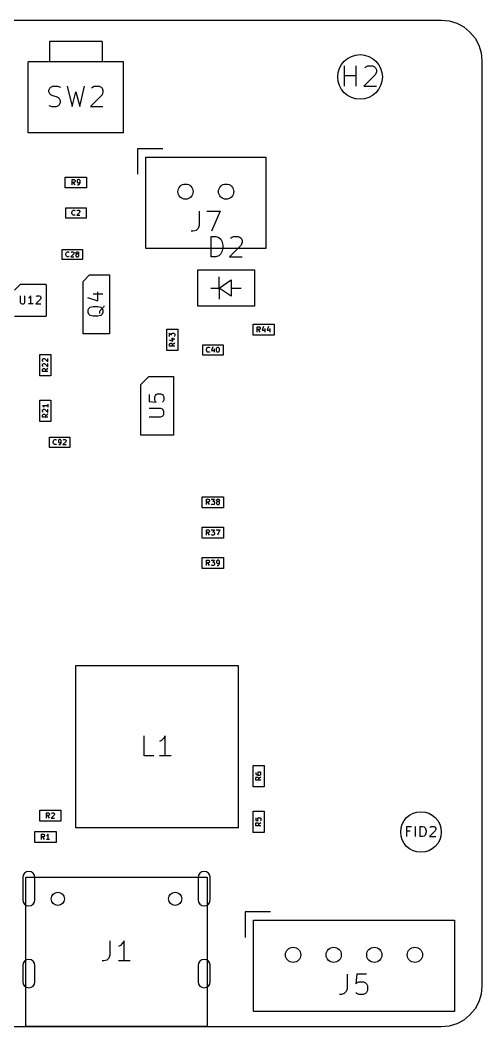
# Model space of a CAD drawing. Header units: millimetres. Extents: x 50 to 150, y -100 to -50.
# Drawn here: x 127.25 to 150, y -99.6 to -50 of the extents above; entities that cross this region are included whole.
import ezdxf

# ---------------------------------------------------------------- set-up
doc = ezdxf.new("R2010")
doc.units = ezdxf.units.MM
doc.layers.add('Edge.Cuts', color=254, linetype='CONTINUOUS', true_color=0xd0d2cd)
doc.layers.add('F.Fab', color=9, linetype='CONTINUOUS', true_color=0xafafaf)

msp = doc.modelspace()

# ---------------------------------------------------------------- linework, layer by layer
at = {"layer": 'Edge.Cuts', "linetype": 'CONTINUOUS'}
for p, q in [((52, -50), (148, -50)), ((148, -50), (148.39018, -50.03843)), ((148.39018, -50.03843), (148.76537, -50.15224)), ((148.76537, -50.15224), (149.11114, -50.33706)), ((149.11114, -50.33706), (149.41421, -50.58579)), ((149.41421, -50.58579), (149.66294, -50.88886)), ((149.66294, -50.88886), (149.84776, -51.23463)), ((149.84776, -51.23463), (149.96157, -51.60982)), ((149.96157, -51.60982), (150, -52)), ((150, -52), (150, -97.6)), ((127.38, -92.245), (127.38, -93.345)), ((127.98, -93.345), (127.98, -92.245)), ((136.02, -92.245), (136.02, -93.345)), ((136.62, -93.345), (136.62, -92.245)), ((127.38, -96.575), (127.38, -97.375)), ((127.98, -97.375), (127.98, -96.575)), ((136.02, -96.575), (136.02, -97.375)), ((136.62, -97.375), (136.62, -96.575)), ((150, -97.6), (149.96157, -97.99018)), ((149.96157, -97.99018), (149.84776, -98.36537)), ((149.84776, -98.36537), (149.66294, -98.71114)), ((149.41421, -99.01421), (149.11114, -99.26294)), ((149.66294, -98.71114), (149.41421, -99.01421)), ((148, -99.6), (52, -99.6)), ((148.39018, -99.56157), (148, -99.6)), ((148.76537, -99.44776), (148.39018, -99.56157)), ((149.11114, -99.26294), (148.76537, -99.44776))]:
    msp.add_line(p, q, dxfattribs=at)
at = {"layer": 'Edge.Cuts'}
for centre, radius in [((144, -52.8), 1.099999), ((135.4, -58.45), 0.375), ((137.4, -58.45), 0.375), ((129.11, -93.295), 0.324999), ((134.89, -93.295), 0.324999), ((140.7, -96.05), 0.375), ((142.7, -96.05), 0.375), ((144.7, -96.05), 0.375), ((146.7, -96.05), 0.375)]:
    msp.add_circle(centre, radius, dxfattribs=at)
for centre, start, end in [((127.68, -92.245), 0, 180), ((136.32, -92.245), 0, 180), ((127.68, -93.345), -180, 0), ((136.32, -93.345), -180, 0), ((127.68, -96.575), 0, 180), ((136.32, -96.575), 0, 180), ((127.68, -97.375), -180, 0), ((136.32, -97.375), -180, 0)]:
    msp.add_arc(centre, 0.3, start, end, dxfattribs=at)
at = {"layer": 'F.Fab', "linetype": 'CONTINUOUS'}
for p, q in [((128.7, -51.05), (128.7, -52.05)), ((131.3, -51.05), (128.7, -51.05)), ((131.3, -51.05), (131.3, -52.05)), ((127.65, -55.55), (127.65, -52.05)), ((132.35, -52.05), (127.65, -52.05)), ((132.35, -55.55), (132.35, -52.05)), ((143.238095, -53.254819), (143.238095, -52.254819)), ((143.809523, -53.254819), (143.809523, -52.254819)), ((144.238095, -52.350057), (144.285714, -52.302438)), ((144.285714, -52.302438), (144.380952, -52.254819)), ((144.380952, -52.254819), (144.619047, -52.254819)), ((144.619047, -52.254819), (144.714285, -52.302438)), ((144.714285, -52.302438), (144.761904, -52.350057)), ((144.761904, -52.350057), (144.809523, -52.445295)), ((144.809523, -52.540533), (144.761904, -52.68339)), ((144.809523, -52.445295), (144.809523, -52.540533)), ((143.238095, -52.731009), (143.809523, -52.731009)), ((144.761904, -52.68339), (144.190476, -53.254819)), ((128.666667, -53.445295), (128.714286, -53.350057)), ((128.666667, -53.540533), (128.666667, -53.445295)), ((128.714286, -53.635771), (128.666667, -53.540533)), ((128.714286, -53.350057), (128.761905, -53.302438)), ((128.761905, -53.302438), (128.857143, -53.254819)), ((128.857143, -53.254819), (129.095238, -53.254819)), ((129.095238, -53.254819), (129.238095, -53.302438)), ((129.571429, -53.254819), (129.809524, -54.254819)), ((129.809524, -54.254819), (130, -53.540533)), ((130, -53.540533), (130.190476, -54.254819)), ((130.190476, -54.254819), (130.428572, -53.254819)), ((130.761905, -53.350057), (130.809524, -53.302438)), ((130.809524, -53.302438), (130.904762, -53.254819)), ((130.904762, -53.254819), (131.142857, -53.254819)), ((131.142857, -53.254819), (131.238095, -53.302438)), ((131.238095, -53.302438), (131.285714, -53.350057)), ((131.285714, -53.350057), (131.333333, -53.445295)), ((131.333333, -53.540533), (131.285714, -53.68339)), ((131.333333, -53.445295), (131.333333, -53.540533)), ((144.190476, -53.254819), (144.809523, -53.254819)), ((128.761905, -53.68339), (128.714286, -53.635771)), ((128.857143, -53.731009), (128.761905, -53.68339)), ((129.047619, -53.778628), (128.857143, -53.731009)), ((129.142857, -53.826247), (129.047619, -53.778628)), ((129.190476, -53.873866), (129.142857, -53.826247)), ((129.238095, -53.969104), (129.190476, -53.873866)), ((129.238095, -54.064342), (129.238095, -53.969104)), ((131.285714, -53.68339), (130.714286, -54.254819)), ((128.666667, -54.2072), (128.809524, -54.254819)), ((128.809524, -54.254819), (129.047619, -54.254819)), ((129.047619, -54.254819), (129.142857, -54.2072)), ((129.142857, -54.2072), (129.190476, -54.15958)), ((129.190476, -54.15958), (129.238095, -54.064342)), ((130.714286, -54.254819), (131.333333, -54.254819)), ((132.35, -55.55), (127.65, -55.55)), ((133.04, -56.34), (133.04, -57.59)), ((134.29, -56.34), (133.04, -56.34)), ((133.45, -56.75), (139.35, -56.75)), ((133.45, -61.25), (133.45, -56.75)), ((139.35, -56.75), (139.35, -61.25)), ((129.475, -57.73), (130.525, -57.73)), ((129.475, -58.27), (129.475, -57.73)), ((129.808095, -58.1182), (129.808095, -57.8582)), ((129.808095, -57.8582), (129.907143, -57.8582)), ((129.907143, -57.994391), (129.808095, -57.994391)), ((129.956667, -58.1182), (129.87, -57.994391)), ((129.907143, -57.8582), (129.931905, -57.870581)), ((129.931905, -57.98201), (129.907143, -57.994391)), ((129.931905, -57.870581), (129.944286, -57.882962)), ((129.944286, -57.969629), (129.931905, -57.98201)), ((129.944286, -57.882962), (129.956667, -57.907724)), ((129.956667, -57.944867), (129.944286, -57.969629)), ((129.956667, -57.907724), (129.956667, -57.944867)), ((130.068095, -57.882962), (130.055714, -57.907724)), ((130.055714, -57.907724), (130.055714, -57.969629)), ((130.055714, -57.969629), (130.068095, -57.994391)), ((130.080476, -57.870581), (130.068095, -57.882962)), ((130.068095, -57.994391), (130.080476, -58.006772)), ((130.105238, -57.8582), (130.080476, -57.870581)), ((130.080476, -58.006772), (130.105238, -58.019153)), ((130.154762, -57.8582), (130.105238, -57.8582)), ((130.105238, -58.019153), (130.154762, -58.019153)), ((130.179524, -57.870581), (130.154762, -57.8582)), ((130.154762, -58.019153), (130.179524, -58.006772)), ((130.191905, -57.882962), (130.179524, -57.870581)), ((130.179524, -58.006772), (130.191905, -57.994391)), ((130.204286, -57.907724), (130.191905, -57.882962)), ((130.191905, -57.994391), (130.204286, -57.969629)), ((130.191905, -58.056296), (130.204286, -58.006772)), ((130.204286, -58.006772), (130.204286, -57.907724)), ((130.525, -57.73), (130.525, -58.27)), ((130.525, -58.27), (129.475, -58.27)), ((130.080476, -58.1182), (130.13, -58.1182)), ((130.13, -58.1182), (130.154762, -58.10582)), ((130.154762, -58.10582), (130.167143, -58.093439)), ((130.167143, -58.093439), (130.191905, -58.056296)), ((129.5, -59.25), (130.5, -59.25)), ((129.5, -59.75), (129.5, -59.25)), ((129.803572, -59.470717), (129.815476, -59.423098)), ((129.803572, -59.506431), (129.803572, -59.470717)), ((129.815476, -59.55405), (129.803572, -59.506431)), ((129.815476, -59.423098), (129.827381, -59.399289)), ((129.827381, -59.399289), (129.851191, -59.375479)), ((129.851191, -59.375479), (129.886905, -59.363574)), ((129.886905, -59.363574), (129.910714, -59.363574)), ((129.910714, -59.363574), (129.946429, -59.375479)), ((129.946429, -59.375479), (129.958333, -59.387384)), ((130.184524, -59.470717), (130.041667, -59.613574)), ((130.053572, -59.387384), (130.065476, -59.375479)), ((130.065476, -59.375479), (130.089286, -59.363574)), ((130.089286, -59.363574), (130.14881, -59.363574)), ((130.14881, -59.363574), (130.172619, -59.375479)), ((130.172619, -59.375479), (130.184524, -59.387384)), ((130.184524, -59.387384), (130.196429, -59.411193)), ((130.196429, -59.435003), (130.184524, -59.470717)), ((130.196429, -59.411193), (130.196429, -59.435003)), ((130.5, -59.25), (130.5, -59.75)), ((136.066666, -59.404819), (136.066666, -60.119104)), ((136.447619, -59.404819), (137.114285, -59.404819)), ((137.114285, -59.404819), (136.685714, -60.404819)), ((130.5, -59.75), (129.5, -59.75)), ((129.827381, -59.57786), (129.815476, -59.55405)), ((129.851191, -59.60167), (129.827381, -59.57786)), ((129.886905, -59.613574), (129.851191, -59.60167)), ((129.910714, -59.613574), (129.886905, -59.613574)), ((129.946429, -59.60167), (129.910714, -59.613574)), ((129.958333, -59.589765), (129.946429, -59.60167)), ((130.041667, -59.613574), (130.196429, -59.613574)), ((135.780952, -60.404819), (135.685714, -60.404819)), ((135.923809, -60.3572), (135.780952, -60.404819)), ((136.019047, -60.261961), (135.923809, -60.3572)), ((136.066666, -60.119104), (136.019047, -60.261961)), ((136.661905, -61.654819), (136.661905, -60.654819)), ((136.661905, -60.654819), (136.9, -60.654819)), ((136.9, -60.654819), (137.042857, -60.702438)), ((137.042857, -60.702438), (137.138095, -60.797676)), ((137.138095, -60.797676), (137.185714, -60.892914)), ((137.185714, -60.892914), (137.233333, -61.08339)), ((137.614286, -60.750057), (137.661905, -60.702438)), ((137.661905, -60.702438), (137.757143, -60.654819)), ((137.757143, -60.654819), (137.995238, -60.654819)), ((137.995238, -60.654819), (138.090476, -60.702438)), ((138.090476, -60.702438), (138.138095, -60.750057)), ((138.138095, -60.750057), (138.185714, -60.845295)), ((138.185714, -60.940533), (138.138095, -61.08339)), ((138.185714, -60.845295), (138.185714, -60.940533)), ((129.325, -61.3), (130.325, -61.3)), ((129.325, -61.8), (129.325, -61.3)), ((129.509524, -61.520717), (129.521428, -61.473098)), ((129.521428, -61.473098), (129.533333, -61.449289)), ((129.533333, -61.449289), (129.557143, -61.425479)), ((129.557143, -61.425479), (129.592857, -61.413574)), ((129.592857, -61.413574), (129.616666, -61.413574)), ((129.616666, -61.413574), (129.652381, -61.425479)), ((129.652381, -61.425479), (129.664285, -61.437384)), ((129.759524, -61.437384), (129.771428, -61.425479)), ((129.771428, -61.425479), (129.795238, -61.413574)), ((129.795238, -61.413574), (129.854762, -61.413574)), ((129.854762, -61.413574), (129.878571, -61.425479)), ((129.878571, -61.425479), (129.890476, -61.437384)), ((129.890476, -61.437384), (129.902381, -61.461193)), ((129.902381, -61.485003), (129.890476, -61.520717)), ((129.902381, -61.461193), (129.902381, -61.485003)), ((129.997619, -61.461193), (130.009523, -61.437384)), ((129.997619, -61.473098), (129.997619, -61.461193)), ((130.009523, -61.496908), (129.997619, -61.473098)), ((130.009523, -61.437384), (130.021428, -61.425479)), ((130.021428, -61.508812), (130.009523, -61.496908)), ((130.021428, -61.425479), (130.045238, -61.413574)), ((130.045238, -61.413574), (130.092857, -61.413574)), ((130.092857, -61.413574), (130.116666, -61.425479)), ((130.116666, -61.425479), (130.128571, -61.437384)), ((130.128571, -61.496908), (130.116666, -61.508812)), ((130.128571, -61.437384), (130.140476, -61.461193)), ((130.140476, -61.473098), (130.128571, -61.496908)), ((130.140476, -61.461193), (130.140476, -61.473098)), ((130.325, -61.3), (130.325, -61.8)), ((139.35, -61.25), (133.45, -61.25)), ((137.185714, -61.416723), (137.138095, -61.511961)), ((137.233333, -61.226247), (137.185714, -61.416723)), ((137.233333, -61.08339), (137.233333, -61.226247)), ((138.138095, -61.08339), (137.566667, -61.654819)), ((130.325, -61.8), (129.325, -61.8)), ((129.509524, -61.556431), (129.509524, -61.520717)), ((129.521428, -61.60405), (129.509524, -61.556431)), ((129.533333, -61.62786), (129.521428, -61.60405)), ((129.557143, -61.65167), (129.533333, -61.62786)), ((129.592857, -61.663574), (129.557143, -61.65167)), ((129.616666, -61.663574), (129.592857, -61.663574)), ((129.652381, -61.65167), (129.616666, -61.663574)), ((129.664285, -61.639765), (129.652381, -61.65167)), ((129.890476, -61.520717), (129.747619, -61.663574)), ((129.747619, -61.663574), (129.902381, -61.663574)), ((130.009523, -61.544527), (129.997619, -61.568336)), ((129.997619, -61.568336), (129.997619, -61.615955)), ((129.997619, -61.615955), (130.009523, -61.639765)), ((130.021428, -61.532622), (130.009523, -61.544527)), ((130.009523, -61.639765), (130.021428, -61.65167)), ((130.045238, -61.520717), (130.021428, -61.508812)), ((130.045238, -61.520717), (130.021428, -61.532622)), ((130.021428, -61.65167), (130.045238, -61.663574)), ((130.092857, -61.520717), (130.045238, -61.520717)), ((130.045238, -61.663574), (130.092857, -61.663574)), ((130.116666, -61.508812), (130.092857, -61.520717)), ((130.116666, -61.532622), (130.092857, -61.520717)), ((130.092857, -61.663574), (130.116666, -61.65167)), ((130.128571, -61.544527), (130.116666, -61.532622)), ((130.116666, -61.65167), (130.128571, -61.639765)), ((130.140476, -61.568336), (130.128571, -61.544527)), ((130.128571, -61.639765), (130.140476, -61.615955)), ((130.140476, -61.615955), (130.140476, -61.568336)), ((136.9, -61.654819), (136.661905, -61.654819)), ((137.042857, -61.6072), (136.9, -61.654819)), ((137.138095, -61.511961), (137.042857, -61.6072)), ((137.566667, -61.654819), (138.185714, -61.654819)), ((136, -62.3), (138.8, -62.3)), ((136, -64.1), (136, -62.3)), ((138.8, -62.3), (138.8, -64.1)), ((130.35, -62.875), (130.675, -62.55)), ((130.35, -65.45), (130.35, -62.875)), ((130.675, -62.55), (131.65, -62.55)), ((131.65, -62.55), (131.65, -65.45)), ((137.05, -63.2), (137.05, -62.65)), ((137.05, -63.2), (137.65, -62.8)), ((137.65, -62.8), (137.65, -63.6)), ((127.255, -63.02), (126.975, -63.3)), ((128.535, -63.02), (127.255, -63.02)), ((128.535, -63.02), (128.535, -64.58)), ((130.847365, -63.485714), (131.327365, -63.485714)), ((131.087365, -63.828571), (131.087365, -63.382856)), ((136.65, -63.2), (137.05, -63.2)), ((137.05, -63.2), (137.05, -63.75)), ((137.65, -63.6), (137.05, -63.2)), ((137.65, -63.2), (138.15, -63.2)), ((127.259762, -63.582447), (127.259762, -63.906257)), ((127.259762, -63.906257), (127.278809, -63.944352)), ((127.278809, -63.944352), (127.297857, -63.9634)), ((127.297857, -63.9634), (127.335952, -63.982447)), ((127.335952, -63.982447), (127.412143, -63.982447)), ((127.412143, -63.982447), (127.450238, -63.9634)), ((127.450238, -63.9634), (127.469285, -63.944352)), ((127.469285, -63.944352), (127.488333, -63.906257)), ((127.488333, -63.906257), (127.488333, -63.582447)), ((127.697857, -63.677685), (127.659762, -63.696733)), ((127.888333, -63.982447), (127.659762, -63.982447)), ((127.735952, -63.63959), (127.697857, -63.677685)), ((127.774048, -63.582447), (127.735952, -63.63959)), ((127.774048, -63.982447), (127.774048, -63.582447)), ((128.250238, -63.753876), (128.021666, -63.982447)), ((128.021666, -63.982447), (128.269285, -63.982447)), ((128.040714, -63.620542), (128.059762, -63.601495)), ((128.059762, -63.601495), (128.097857, -63.582447)), ((128.097857, -63.582447), (128.193095, -63.582447)), ((128.193095, -63.582447), (128.23119, -63.601495)), ((128.23119, -63.601495), (128.250238, -63.620542)), ((128.250238, -63.620542), (128.269285, -63.658638)), ((128.269285, -63.696733), (128.250238, -63.753876)), ((128.269285, -63.658638), (128.269285, -63.696733)), ((130.57308, -63.657142), (131.087365, -63.828571)), ((130.607365, -64.274285), (130.641651, -64.205714)), ((130.607365, -64.411428), (130.607365, -64.274285)), ((130.641651, -64.48), (130.607365, -64.411428)), ((130.641651, -64.205714), (130.710222, -64.137142)), ((130.710222, -64.137142), (130.847365, -64.102857)), ((130.847365, -64.102857), (131.087365, -64.102857)), ((131.087365, -64.102857), (131.224508, -64.137142)), ((131.190222, -64.308571), (131.155937, -64.377142)), ((131.155937, -64.377142), (131.155937, -64.445714)), ((131.29308, -64.205714), (131.190222, -64.308571)), ((131.224508, -64.137142), (131.29308, -64.205714)), ((131.361651, -64.137142), (131.29308, -64.205714)), ((131.29308, -64.205714), (131.327365, -64.274285)), ((131.327365, -64.411428), (131.29308, -64.48)), ((131.327365, -64.274285), (131.327365, -64.411428)), ((131.395937, -64.068571), (131.361651, -64.137142)), ((138.8, -64.1), (136, -64.1)), ((126.975, -64.58), (128.535, -64.58)), ((130.710222, -64.548571), (130.641651, -64.48)), ((130.847365, -64.582857), (130.710222, -64.548571)), ((131.087365, -64.582857), (130.847365, -64.582857)), ((131.224508, -64.548571), (131.087365, -64.582857)), ((131.29308, -64.48), (131.224508, -64.548571)), ((131.65, -65.45), (130.35, -65.45)), ((134.48, -65.225), (135.02, -65.225)), ((134.48, -66.275), (134.48, -65.225)), ((134.6082, -65.582857), (134.6082, -65.421904)), ((134.6082, -65.421904), (134.707248, -65.508571)), ((134.707248, -65.471428), (134.719629, -65.446666)), ((134.707248, -65.508571), (134.707248, -65.471428)), ((134.719629, -65.446666), (134.73201, -65.434285)), ((134.73201, -65.434285), (134.756772, -65.421904)), ((134.756772, -65.421904), (134.818677, -65.421904)), ((134.818677, -65.421904), (134.843439, -65.434285)), ((134.843439, -65.434285), (134.85582, -65.446666)), ((134.85582, -65.446666), (134.8682, -65.471428)), ((134.8682, -65.471428), (134.8682, -65.545714)), ((135.02, -65.225), (135.02, -66.275)), ((138.725, -64.98), (139.775, -64.98)), ((138.725, -65.52), (138.725, -64.98)), ((138.934285, -65.3682), (138.934285, -65.1082)), ((138.934285, -65.1082), (139.033333, -65.1082)), ((139.033333, -65.244391), (138.934285, -65.244391)), ((139.082857, -65.3682), (138.99619, -65.244391)), ((139.033333, -65.1082), (139.058095, -65.120581)), ((139.058095, -65.23201), (139.033333, -65.244391)), ((139.058095, -65.120581), (139.070476, -65.132962)), ((139.070476, -65.219629), (139.058095, -65.23201)), ((139.070476, -65.132962), (139.082857, -65.157724)), ((139.082857, -65.194867), (139.070476, -65.219629)), ((139.082857, -65.157724), (139.082857, -65.194867)), ((139.243809, -65.09582), (139.181904, -65.281534)), ((139.181904, -65.281534), (139.342857, -65.281534)), ((139.305714, -65.194867), (139.305714, -65.3682)), ((139.491428, -65.09582), (139.429523, -65.281534)), ((139.429523, -65.281534), (139.590476, -65.281534)), ((139.553333, -65.194867), (139.553333, -65.3682)), ((139.775, -64.98), (139.775, -65.52)), ((134.59582, -65.75619), (134.781534, -65.818095)), ((134.6082, -65.966666), (134.620581, -65.941904)), ((134.6082, -66.065714), (134.6082, -65.966666)), ((134.620581, -65.941904), (134.632962, -65.929523)), ((134.632962, -65.929523), (134.657724, -65.917142)), ((134.657724, -65.917142), (134.694867, -65.917142)), ((134.694867, -65.694285), (134.8682, -65.694285)), ((134.694867, -65.917142), (134.719629, -65.929523)), ((134.719629, -65.929523), (134.73201, -65.941904)), ((134.73201, -65.941904), (134.744391, -65.966666)), ((134.8682, -65.917142), (134.744391, -66.003809)), ((134.744391, -65.966666), (134.744391, -66.065714)), ((134.781534, -65.818095), (134.781534, -65.657142)), ((134.85582, -65.570476), (134.843439, -65.582857)), ((134.8682, -65.545714), (134.85582, -65.570476)), ((139.775, -65.52), (138.725, -65.52)), ((135.02, -66.275), (134.48, -66.275)), ((134.8682, -66.065714), (134.6082, -66.065714)), ((136.25, -66), (137.25, -66)), ((136.25, -66.5), (136.25, -66)), ((136.434524, -66.220717), (136.446428, -66.173098)), ((136.434524, -66.256431), (136.434524, -66.220717)), ((136.446428, -66.30405), (136.434524, -66.256431)), ((136.446428, -66.173098), (136.458333, -66.149289)), ((136.458333, -66.32786), (136.446428, -66.30405)), ((136.458333, -66.149289), (136.482143, -66.125479)), ((136.482143, -66.35167), (136.458333, -66.32786)), ((136.482143, -66.125479), (136.517857, -66.113574)), ((136.517857, -66.363574), (136.482143, -66.35167)), ((136.517857, -66.113574), (136.541666, -66.113574)), ((136.541666, -66.363574), (136.517857, -66.363574)), ((136.541666, -66.113574), (136.577381, -66.125479)), ((136.577381, -66.35167), (136.541666, -66.363574)), ((136.577381, -66.125479), (136.589285, -66.137384)), ((136.589285, -66.339765), (136.577381, -66.35167)), ((136.744047, -66.10167), (136.684524, -66.280241)), ((136.684524, -66.280241), (136.839285, -66.280241)), ((136.803571, -66.196908), (136.803571, -66.363574)), ((136.922619, -66.208812), (136.934523, -66.161193)), ((136.922619, -66.268336), (136.922619, -66.208812)), ((136.934523, -66.315955), (136.922619, -66.268336)), ((136.934523, -66.161193), (136.946428, -66.137384)), ((136.946428, -66.339765), (136.934523, -66.315955)), ((136.946428, -66.137384), (136.958333, -66.125479)), ((136.958333, -66.35167), (136.946428, -66.339765)), ((136.958333, -66.125479), (136.982142, -66.113574)), ((136.982142, -66.363574), (136.958333, -66.35167)), ((136.982142, -66.113574), (137.005952, -66.113574)), ((137.005952, -66.363574), (136.982142, -66.363574)), ((137.005952, -66.113574), (137.029761, -66.125479)), ((137.029761, -66.35167), (137.005952, -66.363574)), ((137.029761, -66.125479), (137.041666, -66.137384)), ((137.041666, -66.339765), (137.029761, -66.35167)), ((137.041666, -66.137384), (137.053571, -66.161193)), ((137.053571, -66.315955), (137.041666, -66.339765)), ((137.053571, -66.161193), (137.065476, -66.208812)), ((137.065476, -66.268336), (137.053571, -66.315955)), ((137.065476, -66.208812), (137.065476, -66.268336)), ((137.25, -66), (137.25, -66.5)), ((128.23, -66.475), (128.77, -66.475)), ((128.23, -67.525), (128.23, -66.475)), ((128.3582, -66.721428), (128.370581, -66.696666)), ((128.3582, -66.783333), (128.3582, -66.721428)), ((128.370581, -66.808095), (128.3582, -66.783333)), ((128.3582, -66.969047), (128.370581, -66.944285)), ((128.370581, -66.696666), (128.382962, -66.684285)), ((128.382962, -66.820476), (128.370581, -66.808095)), ((128.370581, -66.944285), (128.382962, -66.931904)), ((128.382962, -66.684285), (128.407724, -66.671904)), ((128.382962, -66.931904), (128.407724, -66.919523)), ((128.407724, -66.671904), (128.432486, -66.671904)), ((128.407724, -66.919523), (128.432486, -66.919523)), ((128.432486, -66.671904), (128.469629, -66.684285)), ((128.432486, -66.919523), (128.469629, -66.931904)), ((128.469629, -66.684285), (128.6182, -66.832857)), ((128.469629, -66.931904), (128.6182, -67.080476)), ((128.6182, -66.832857), (128.6182, -66.671904)), ((128.6182, -67.080476), (128.6182, -66.919523)), ((128.77, -66.475), (128.77, -67.525)), ((137.25, -66.5), (136.25, -66.5)), ((128.3582, -67.030952), (128.3582, -66.969047)), ((128.370581, -67.055714), (128.3582, -67.030952)), ((128.3582, -67.216666), (128.370581, -67.191904)), ((128.3582, -67.315714), (128.3582, -67.216666)), ((128.6182, -67.315714), (128.3582, -67.315714)), ((128.382962, -67.068095), (128.370581, -67.055714)), ((128.370581, -67.191904), (128.382962, -67.179523)), ((128.382962, -67.179523), (128.407724, -67.167142)), ((128.407724, -67.167142), (128.444867, -67.167142)), ((128.444867, -67.167142), (128.469629, -67.179523)), ((128.469629, -67.179523), (128.48201, -67.191904)), ((128.48201, -67.191904), (128.494391, -67.216666)), ((128.6182, -67.167142), (128.494391, -67.253809)), ((128.494391, -67.216666), (128.494391, -67.315714)), ((128.77, -67.525), (128.23, -67.525)), ((133.2, -67.95), (133.6, -67.55)), ((133.2, -70.45), (133.2, -67.95)), ((133.6, -67.55), (134.8, -67.55)), ((134.8, -67.55), (134.8, -70.45)), ((133.950222, -68.451428), (134.018794, -68.417142)), ((134.018794, -68.417142), (134.190222, -68.417142)), ((134.190222, -68.417142), (134.258794, -68.451428)), ((128.23, -68.725), (128.77, -68.725)), ((128.23, -69.775), (128.23, -68.725)), ((128.6182, -68.921904), (128.6182, -69.070476)), ((128.77, -68.725), (128.77, -69.775)), ((133.607365, -68.451428), (133.607365, -68.794285)), ((133.607365, -68.794285), (133.950222, -68.828571)), ((133.881651, -68.554285), (133.915937, -68.485714)), ((133.881651, -68.725714), (133.881651, -68.554285)), ((133.915937, -68.794285), (133.881651, -68.725714)), ((133.915937, -68.485714), (133.950222, -68.451428)), ((133.950222, -68.828571), (133.915937, -68.794285)), ((134.258794, -68.451428), (134.29308, -68.485714)), ((134.29308, -68.794285), (134.258794, -68.828571)), ((134.29308, -68.485714), (134.327365, -68.554285)), ((134.327365, -68.725714), (134.29308, -68.794285)), ((134.327365, -68.554285), (134.327365, -68.725714)), ((128.6182, -68.99619), (128.3582, -68.99619)), ((128.3582, -68.99619), (128.395343, -69.020952)), ((128.3582, -69.219047), (128.370581, -69.194285)), ((128.3582, -69.280952), (128.3582, -69.219047)), ((128.370581, -69.305714), (128.3582, -69.280952)), ((128.370581, -69.194285), (128.382962, -69.181904)), ((128.382962, -69.318095), (128.370581, -69.305714)), ((128.370581, -69.441904), (128.382962, -69.429523)), ((128.382962, -69.181904), (128.407724, -69.169523)), ((128.382962, -69.429523), (128.407724, -69.417142)), ((128.395343, -69.020952), (128.420105, -69.045714)), ((128.407724, -69.169523), (128.432486, -69.169523)), ((128.407724, -69.417142), (128.444867, -69.417142)), ((128.420105, -69.045714), (128.432486, -69.070476)), ((128.432486, -69.169523), (128.469629, -69.181904)), ((128.444867, -69.417142), (128.469629, -69.429523)), ((128.469629, -69.181904), (128.6182, -69.330476)), ((128.469629, -69.429523), (128.48201, -69.441904)), ((128.6182, -69.417142), (128.494391, -69.503809)), ((128.6182, -69.330476), (128.6182, -69.169523)), ((134.190222, -69.137142), (133.607365, -69.137142)), ((134.258794, -69.171428), (134.190222, -69.137142)), ((134.29308, -69.205714), (134.258794, -69.171428)), ((134.327365, -69.274285), (134.29308, -69.205714)), ((134.29308, -69.48), (134.327365, -69.411428)), ((134.327365, -69.411428), (134.327365, -69.274285)), ((128.77, -69.775), (128.23, -69.775)), ((128.3582, -69.466666), (128.370581, -69.441904)), ((128.3582, -69.565714), (128.3582, -69.466666)), ((128.6182, -69.565714), (128.3582, -69.565714)), ((128.48201, -69.441904), (128.494391, -69.466666)), ((128.494391, -69.466666), (128.494391, -69.565714)), ((133.607365, -69.548571), (134.190222, -69.548571)), ((134.190222, -69.548571), (134.258794, -69.514285)), ((134.258794, -69.514285), (134.29308, -69.48)), ((128.7, -70.55), (129.7, -70.55)), ((128.7, -71.05), (128.7, -70.55)), ((128.884524, -70.770717), (128.896428, -70.723098)), ((128.884524, -70.806431), (128.884524, -70.770717)), ((128.896428, -70.85405), (128.884524, -70.806431)), ((128.896428, -70.723098), (128.908333, -70.699289)), ((128.908333, -70.87786), (128.896428, -70.85405)), ((128.908333, -70.699289), (128.932143, -70.675479)), ((128.932143, -70.90167), (128.908333, -70.87786)), ((128.932143, -70.675479), (128.967857, -70.663574)), ((128.967857, -70.913574), (128.932143, -70.90167)), ((128.967857, -70.663574), (128.991666, -70.663574)), ((128.991666, -70.913574), (128.967857, -70.913574)), ((128.991666, -70.663574), (129.027381, -70.675479)), ((129.027381, -70.90167), (128.991666, -70.913574)), ((129.027381, -70.675479), (129.039285, -70.687384)), ((129.039285, -70.889765), (129.027381, -70.90167)), ((129.146428, -70.687384), (129.134524, -70.711193)), ((129.134524, -70.711193), (129.134524, -70.770717)), ((129.134524, -70.770717), (129.146428, -70.794527)), ((129.158333, -70.675479), (129.146428, -70.687384)), ((129.146428, -70.794527), (129.158333, -70.806431)), ((129.182143, -70.663574), (129.158333, -70.675479)), ((129.158333, -70.806431), (129.182143, -70.818336)), ((129.158333, -70.913574), (129.205952, -70.913574)), ((129.229762, -70.663574), (129.182143, -70.663574)), ((129.182143, -70.818336), (129.229762, -70.818336)), ((129.205952, -70.913574), (129.229762, -70.90167)), ((129.253571, -70.675479), (129.229762, -70.663574)), ((129.229762, -70.818336), (129.253571, -70.806431)), ((129.229762, -70.90167), (129.241666, -70.889765)), ((129.241666, -70.889765), (129.265476, -70.85405)), ((129.265476, -70.687384), (129.253571, -70.675479)), ((129.253571, -70.806431), (129.265476, -70.794527)), ((129.277381, -70.711193), (129.265476, -70.687384)), ((129.265476, -70.794527), (129.277381, -70.770717)), ((129.265476, -70.85405), (129.277381, -70.806431)), ((129.277381, -70.806431), (129.277381, -70.711193)), ((129.503571, -70.770717), (129.360714, -70.913574)), ((129.360714, -70.913574), (129.515476, -70.913574)), ((129.372619, -70.687384), (129.384523, -70.675479)), ((129.384523, -70.675479), (129.408333, -70.663574)), ((129.408333, -70.663574), (129.467857, -70.663574)), ((129.467857, -70.663574), (129.491666, -70.675479)), ((129.491666, -70.675479), (129.503571, -70.687384)), ((129.503571, -70.687384), (129.515476, -70.711193)), ((129.515476, -70.735003), (129.503571, -70.770717)), ((129.515476, -70.711193), (129.515476, -70.735003)), ((129.7, -70.55), (129.7, -71.05)), ((134.8, -70.45), (133.2, -70.45)), ((129.7, -71.05), (128.7, -71.05)), ((136.225, -73.48), (137.275, -73.48)), ((136.225, -74.02), (136.225, -73.48)), ((136.434285, -73.8682), (136.434285, -73.6082)), ((136.434285, -73.6082), (136.533333, -73.6082)), ((136.533333, -73.744391), (136.434285, -73.744391)), ((136.582857, -73.8682), (136.49619, -73.744391)), ((136.533333, -73.6082), (136.558095, -73.620581)), ((136.558095, -73.73201), (136.533333, -73.744391)), ((136.558095, -73.620581), (136.570476, -73.632962)), ((136.570476, -73.719629), (136.558095, -73.73201)), ((136.570476, -73.632962), (136.582857, -73.657724)), ((136.582857, -73.694867), (136.570476, -73.719629)), ((136.582857, -73.657724), (136.582857, -73.694867)), ((136.669523, -73.6082), (136.830476, -73.6082)), ((136.681904, -73.85582), (136.669523, -73.843439)), ((136.706666, -73.8682), (136.681904, -73.85582)), ((136.780952, -73.8682), (136.706666, -73.8682)), ((136.830476, -73.6082), (136.743809, -73.707248)), ((136.743809, -73.707248), (136.780952, -73.707248)), ((136.780952, -73.707248), (136.805714, -73.719629)), ((136.805714, -73.85582), (136.780952, -73.8682)), ((136.805714, -73.719629), (136.818095, -73.73201)), ((136.818095, -73.843439), (136.805714, -73.85582)), ((136.818095, -73.73201), (136.830476, -73.756772)), ((136.830476, -73.818677), (136.818095, -73.843439)), ((136.830476, -73.756772), (136.830476, -73.818677)), ((136.929523, -73.657724), (136.941904, -73.632962)), ((136.929523, -73.670105), (136.929523, -73.657724)), ((136.941904, -73.694867), (136.929523, -73.670105)), ((136.941904, -73.744391), (136.929523, -73.769153)), ((136.929523, -73.769153), (136.929523, -73.818677)), ((136.929523, -73.818677), (136.941904, -73.843439)), ((136.941904, -73.632962), (136.954285, -73.620581)), ((136.954285, -73.707248), (136.941904, -73.694867)), ((136.954285, -73.73201), (136.941904, -73.744391)), ((136.941904, -73.843439), (136.954285, -73.85582)), ((136.954285, -73.620581), (136.979047, -73.6082)), ((136.979047, -73.719629), (136.954285, -73.707248)), ((136.979047, -73.719629), (136.954285, -73.73201)), ((136.954285, -73.85582), (136.979047, -73.8682)), ((136.979047, -73.6082), (137.028571, -73.6082)), ((137.028571, -73.719629), (136.979047, -73.719629)), ((136.979047, -73.8682), (137.028571, -73.8682)), ((137.028571, -73.6082), (137.053333, -73.620581)), ((137.053333, -73.707248), (137.028571, -73.719629)), ((137.053333, -73.73201), (137.028571, -73.719629)), ((137.028571, -73.8682), (137.053333, -73.85582)), ((137.053333, -73.620581), (137.065714, -73.632962)), ((137.065714, -73.694867), (137.053333, -73.707248)), ((137.065714, -73.744391), (137.053333, -73.73201)), ((137.053333, -73.85582), (137.065714, -73.843439)), ((137.065714, -73.632962), (137.078095, -73.657724)), ((137.078095, -73.670105), (137.065714, -73.694867)), ((137.078095, -73.769153), (137.065714, -73.744391)), ((137.065714, -73.843439), (137.078095, -73.818677)), ((137.078095, -73.657724), (137.078095, -73.670105)), ((137.078095, -73.818677), (137.078095, -73.769153)), ((137.275, -73.48), (137.275, -74.02)), ((137.275, -74.02), (136.225, -74.02)), ((136.225, -74.98), (137.275, -74.98)), ((136.225, -75.52), (136.225, -74.98)), ((136.434285, -75.3682), (136.434285, -75.1082)), ((136.434285, -75.1082), (136.533333, -75.1082)), ((136.533333, -75.244391), (136.434285, -75.244391)), ((136.582857, -75.3682), (136.49619, -75.244391)), ((136.533333, -75.1082), (136.558095, -75.120581)), ((136.558095, -75.23201), (136.533333, -75.244391)), ((136.558095, -75.120581), (136.570476, -75.132962)), ((136.570476, -75.219629), (136.558095, -75.23201)), ((136.570476, -75.132962), (136.582857, -75.157724)), ((136.582857, -75.194867), (136.570476, -75.219629)), ((136.582857, -75.157724), (136.582857, -75.194867)), ((136.669523, -75.1082), (136.830476, -75.1082)), ((136.681904, -75.35582), (136.669523, -75.343439)), ((136.706666, -75.3682), (136.681904, -75.35582)), ((136.780952, -75.3682), (136.706666, -75.3682)), ((136.830476, -75.1082), (136.743809, -75.207248)), ((136.743809, -75.207248), (136.780952, -75.207248)), ((136.780952, -75.207248), (136.805714, -75.219629)), ((136.805714, -75.35582), (136.780952, -75.3682)), ((136.805714, -75.219629), (136.818095, -75.23201)), ((136.818095, -75.343439), (136.805714, -75.35582)), ((136.818095, -75.23201), (136.830476, -75.256772)), ((136.830476, -75.318677), (136.818095, -75.343439)), ((136.830476, -75.256772), (136.830476, -75.318677)), ((136.917142, -75.1082), (137.090476, -75.1082)), ((137.090476, -75.1082), (136.979047, -75.3682)), ((137.275, -74.98), (137.275, -75.52)), ((137.275, -75.52), (136.225, -75.52)), ((136.225, -76.48), (137.275, -76.48)), ((136.225, -77.02), (136.225, -76.48)), ((136.434285, -76.8682), (136.434285, -76.6082)), ((136.434285, -76.6082), (136.533333, -76.6082)), ((136.533333, -76.744391), (136.434285, -76.744391)), ((136.582857, -76.8682), (136.49619, -76.744391)), ((136.533333, -76.6082), (136.558095, -76.620581)), ((136.558095, -76.73201), (136.533333, -76.744391)), ((136.558095, -76.620581), (136.570476, -76.632962)), ((136.570476, -76.719629), (136.558095, -76.73201)), ((136.570476, -76.632962), (136.582857, -76.657724)), ((136.582857, -76.694867), (136.570476, -76.719629)), ((136.582857, -76.657724), (136.582857, -76.694867)), ((136.669523, -76.6082), (136.830476, -76.6082)), ((136.681904, -76.85582), (136.669523, -76.843439)), ((136.706666, -76.8682), (136.681904, -76.85582)), ((136.780952, -76.8682), (136.706666, -76.8682)), ((136.830476, -76.6082), (136.743809, -76.707248)), ((136.743809, -76.707248), (136.780952, -76.707248)), ((136.780952, -76.707248), (136.805714, -76.719629)), ((136.805714, -76.85582), (136.780952, -76.8682)), ((136.805714, -76.719629), (136.818095, -76.73201)), ((136.818095, -76.843439), (136.805714, -76.85582)), ((136.818095, -76.73201), (136.830476, -76.756772)), ((136.830476, -76.818677), (136.818095, -76.843439)), ((136.830476, -76.756772), (136.830476, -76.818677)), ((136.941904, -76.632962), (136.929523, -76.657724)), ((136.929523, -76.657724), (136.929523, -76.719629)), ((136.929523, -76.719629), (136.941904, -76.744391)), ((136.954285, -76.620581), (136.941904, -76.632962)), ((136.941904, -76.744391), (136.954285, -76.756772)), ((136.979047, -76.6082), (136.954285, -76.620581)), ((136.954285, -76.756772), (136.979047, -76.769153)), ((136.954285, -76.8682), (137.003809, -76.8682)), ((137.028571, -76.6082), (136.979047, -76.6082)), ((136.979047, -76.769153), (137.028571, -76.769153)), ((137.003809, -76.8682), (137.028571, -76.85582)), ((137.053333, -76.620581), (137.028571, -76.6082)), ((137.028571, -76.769153), (137.053333, -76.756772)), ((137.028571, -76.85582), (137.040952, -76.843439)), ((137.040952, -76.843439), (137.065714, -76.806296)), ((137.065714, -76.632962), (137.053333, -76.620581)), ((137.053333, -76.756772), (137.065714, -76.744391)), ((137.078095, -76.657724), (137.065714, -76.632962)), ((137.065714, -76.744391), (137.078095, -76.719629)), ((137.065714, -76.806296), (137.078095, -76.756772)), ((137.078095, -76.756772), (137.078095, -76.657724)), ((137.275, -76.48), (137.275, -77.02)), ((137.275, -77.02), (136.225, -77.02)), ((130, -81.8), (138, -81.8)), ((130, -89.8), (130, -81.8)), ((138, -81.8), (138, -89.8)), ((133.357143, -86.254819), (133.357143, -85.254819)), ((134.404762, -85.254819), (134.309524, -85.397676)), ((134.404762, -86.254819), (134.404762, -85.254819)), ((134.214286, -85.492914), (134.119048, -85.540533)), ((134.309524, -85.397676), (134.214286, -85.492914)), ((133.833333, -86.254819), (133.357143, -86.254819)), ((134.690476, -86.254819), (134.119048, -86.254819)), ((138.73, -86.725), (139.27, -86.725)), ((138.73, -87.775), (138.73, -86.725)), ((139.27, -86.725), (139.27, -87.775)), ((138.8582, -87.070475), (138.8582, -87.119999)), ((138.8582, -87.119999), (138.870581, -87.144761)), ((138.870581, -87.144761), (138.882962, -87.157142)), ((138.882962, -87.157142), (138.920105, -87.181904)), ((138.882962, -87.305713), (138.907724, -87.293332)), ((138.907724, -87.293332), (138.944867, -87.293332)), ((138.920105, -87.181904), (138.969629, -87.194285)), ((138.944867, -87.293332), (138.969629, -87.305713)), ((138.969629, -87.070475), (138.957248, -87.095237)), ((138.957248, -87.095237), (138.957248, -87.144761)), ((138.957248, -87.144761), (138.969629, -87.169523)), ((138.98201, -87.058094), (138.969629, -87.070475)), ((138.969629, -87.169523), (138.98201, -87.181904)), ((138.969629, -87.194285), (139.068677, -87.194285)), ((139.006772, -87.045713), (138.98201, -87.058094)), ((138.98201, -87.181904), (139.006772, -87.194285)), ((139.1182, -87.293332), (138.994391, -87.379999)), ((139.068677, -87.045713), (139.006772, -87.045713)), ((139.093439, -87.058094), (139.068677, -87.045713)), ((139.068677, -87.194285), (139.093439, -87.181904)), ((139.10582, -87.070475), (139.093439, -87.058094)), ((139.093439, -87.181904), (139.10582, -87.169523)), ((139.1182, -87.095237), (139.10582, -87.070475)), ((139.10582, -87.169523), (139.1182, -87.144761)), ((139.1182, -87.144761), (139.1182, -87.095237)), ((139.27, -87.775), (138.73, -87.775)), ((138.8582, -87.342856), (138.870581, -87.318094)), ((138.8582, -87.441904), (138.8582, -87.342856)), ((139.1182, -87.441904), (138.8582, -87.441904)), ((138.870581, -87.318094), (138.882962, -87.305713)), ((138.969629, -87.305713), (138.98201, -87.318094)), ((138.98201, -87.318094), (138.994391, -87.342856)), ((138.994391, -87.342856), (138.994391, -87.441904)), ((128.215, -88.93), (129.265, -88.93)), ((128.215, -89.47), (128.215, -88.93)), ((128.548095, -89.3182), (128.548095, -89.0582)), ((128.548095, -89.0582), (128.647143, -89.0582)), ((128.647143, -89.194391), (128.548095, -89.194391)), ((128.696667, -89.3182), (128.61, -89.194391)), ((128.647143, -89.0582), (128.671905, -89.070581)), ((128.671905, -89.18201), (128.647143, -89.194391)), ((128.671905, -89.070581), (128.684286, -89.082962)), ((128.684286, -89.169629), (128.671905, -89.18201)), ((128.684286, -89.082962), (128.696667, -89.107724)), ((128.696667, -89.144867), (128.684286, -89.169629)), ((128.696667, -89.107724), (128.696667, -89.144867)), ((128.931905, -89.169629), (128.783333, -89.3182)), ((128.795714, -89.082962), (128.808095, -89.070581)), ((128.808095, -89.070581), (128.832857, -89.0582)), ((128.832857, -89.0582), (128.894762, -89.0582)), ((128.894762, -89.0582), (128.919524, -89.070581)), ((128.919524, -89.070581), (128.931905, -89.082962)), ((128.931905, -89.082962), (128.944286, -89.107724)), ((128.944286, -89.132486), (128.931905, -89.169629)), ((128.944286, -89.107724), (128.944286, -89.132486)), ((129.265, -88.93), (129.265, -89.47)), ((138.73, -88.975), (139.27, -88.975)), ((138.73, -90.025), (138.73, -88.975)), ((139.27, -88.975), (139.27, -90.025)), ((129.265, -89.47), (128.215, -89.47)), ((128.783333, -89.3182), (128.944286, -89.3182)), ((138.8582, -89.308094), (138.8582, -89.431904)), ((138.8582, -89.431904), (138.98201, -89.444285)), ((138.8582, -89.592856), (138.870581, -89.568094)), ((138.8582, -89.691904), (138.8582, -89.592856)), ((139.1182, -89.691904), (138.8582, -89.691904)), ((138.870581, -89.568094), (138.882962, -89.555713)), ((138.882962, -89.555713), (138.907724, -89.543332)), ((138.907724, -89.543332), (138.944867, -89.543332)), ((138.944867, -89.543332), (138.969629, -89.555713)), ((138.957248, -89.345237), (138.969629, -89.320475)), ((138.957248, -89.407142), (138.957248, -89.345237)), ((138.969629, -89.431904), (138.957248, -89.407142)), ((138.969629, -89.320475), (138.98201, -89.308094)), ((138.98201, -89.444285), (138.969629, -89.431904)), ((138.969629, -89.555713), (138.98201, -89.568094)), ((138.98201, -89.308094), (139.006772, -89.295713)), ((138.98201, -89.568094), (138.994391, -89.592856)), ((139.1182, -89.543332), (138.994391, -89.629999)), ((138.994391, -89.592856), (138.994391, -89.691904)), ((139.006772, -89.295713), (139.068677, -89.295713)), ((139.068677, -89.295713), (139.093439, -89.308094)), ((139.093439, -89.308094), (139.10582, -89.320475)), ((139.10582, -89.431904), (139.093439, -89.444285)), ((139.10582, -89.320475), (139.1182, -89.345237)), ((139.1182, -89.407142), (139.10582, -89.431904)), ((139.1182, -89.345237), (139.1182, -89.407142)), ((146.297619, -90.227149), (146.297619, -89.727149)), ((146.297619, -89.727149), (146.535714, -89.727149)), ((146.72619, -90.227149), (146.72619, -89.727149)), ((146.964285, -90.227149), (146.964285, -89.727149)), ((146.964285, -89.727149), (147.083333, -89.727149)), ((147.083333, -89.727149), (147.154761, -89.750959)), ((147.154761, -89.750959), (147.20238, -89.798578)), ((147.440476, -89.774768), (147.464285, -89.750959)), ((147.464285, -89.750959), (147.511904, -89.727149)), ((147.511904, -89.727149), (147.630952, -89.727149)), ((147.630952, -89.727149), (147.678571, -89.750959)), ((147.678571, -89.750959), (147.70238, -89.774768)), ((147.70238, -89.774768), (147.72619, -89.822387)), ((127.975, -89.98), (129.025, -89.98)), ((127.975, -90.52), (127.975, -89.98)), ((128.308095, -90.3682), (128.308095, -90.1082)), ((128.308095, -90.1082), (128.407143, -90.1082)), ((128.407143, -90.244391), (128.308095, -90.244391)), ((128.456667, -90.3682), (128.37, -90.244391)), ((128.407143, -90.1082), (128.431905, -90.120581)), ((128.431905, -90.23201), (128.407143, -90.244391)), ((128.431905, -90.120581), (128.444286, -90.132962)), ((128.444286, -90.219629), (128.431905, -90.23201)), ((128.444286, -90.132962), (128.456667, -90.157724)), ((128.456667, -90.194867), (128.444286, -90.219629)), ((128.456667, -90.157724), (128.456667, -90.194867)), ((128.580476, -90.170105), (128.555714, -90.182486)), ((128.605238, -90.145343), (128.580476, -90.170105)), ((128.63, -90.1082), (128.605238, -90.145343)), ((128.63, -90.3682), (128.63, -90.1082)), ((129.025, -89.98), (129.025, -90.52)), ((138, -89.8), (130, -89.8)), ((139.27, -90.025), (138.73, -90.025)), ((146.464286, -89.965244), (146.297619, -89.965244)), ((147.083333, -90.227149), (146.964285, -90.227149)), ((147.154761, -90.20334), (147.083333, -90.227149)), ((147.20238, -90.15572), (147.154761, -90.20334)), ((147.20238, -89.798578), (147.22619, -89.846197)), ((147.22619, -90.108101), (147.20238, -90.15572)), ((147.22619, -89.846197), (147.249999, -89.941435)), ((147.249999, -90.012863), (147.22619, -90.108101)), ((147.249999, -89.941435), (147.249999, -90.012863)), ((147.70238, -89.941435), (147.416666, -90.227149)), ((147.416666, -90.227149), (147.72619, -90.227149)), ((147.72619, -89.870006), (147.70238, -89.941435)), ((147.72619, -89.822387), (147.72619, -89.870006)), ((129.025, -90.52), (127.975, -90.52)), ((128.704286, -90.3682), (128.555714, -90.3682)), ((127.38, -92.245), (127.38, -93.345)), ((127.53, -92.225), (136.47, -92.225)), ((127.53, -99.575), (127.53, -92.225)), ((127.98, -93.345), (127.98, -92.245)), ((136.02, -92.245), (136.02, -93.345)), ((136.47, -92.225), (136.47, -99.575)), ((136.62, -93.345), (136.62, -92.245)), ((138.34, -93.94), (138.34, -95.19)), ((139.59, -93.94), (138.34, -93.94)), ((138.75, -94.35), (148.65, -94.35)), ((138.75, -98.85), (138.75, -94.35)), ((148.65, -94.35), (148.65, -98.85)), ((131.666666, -95.354819), (131.666666, -96.069104)), ((132.190476, -95.592914), (132.095238, -95.640533)), ((132.285714, -95.497676), (132.190476, -95.592914)), ((132.380952, -95.354819), (132.285714, -95.497676)), ((132.380952, -96.354819), (132.380952, -95.354819)), ((131.619047, -96.211961), (131.523809, -96.3072)), ((131.666666, -96.069104), (131.619047, -96.211961)), ((127.38, -96.575), (127.38, -97.375)), ((127.98, -97.375), (127.98, -96.575)), ((131.380952, -96.354819), (131.285714, -96.354819)), ((131.523809, -96.3072), (131.380952, -96.354819)), ((132.666666, -96.354819), (132.095238, -96.354819)), ((136.02, -96.575), (136.02, -97.375)), ((136.62, -97.375), (136.62, -96.575)), ((143.366666, -97.004819), (143.366666, -97.719104)), ((143.842857, -97.004819), (143.795238, -97.481009)), ((144.319047, -97.004819), (143.842857, -97.004819)), ((143.795238, -97.481009), (143.842857, -97.43339)), ((143.842857, -97.43339), (143.938095, -97.385771)), ((143.938095, -97.385771), (144.17619, -97.385771)), ((144.17619, -97.385771), (144.271428, -97.43339)), ((144.271428, -97.43339), (144.319047, -97.481009)), ((144.319047, -97.481009), (144.366666, -97.576247)), ((144.366666, -97.576247), (144.366666, -97.814342)), ((143.080952, -98.004819), (142.985714, -98.004819)), ((143.223809, -97.9572), (143.080952, -98.004819)), ((143.319047, -97.861961), (143.223809, -97.9572)), ((143.366666, -97.719104), (143.319047, -97.861961)), ((143.842857, -97.9572), (143.795238, -97.90958)), ((143.938095, -98.004819), (143.842857, -97.9572)), ((144.17619, -98.004819), (143.938095, -98.004819)), ((144.271428, -97.9572), (144.17619, -98.004819)), ((144.319047, -97.90958), (144.271428, -97.9572)), ((144.366666, -97.814342), (144.319047, -97.90958)), ((148.65, -98.85), (138.75, -98.85)), ((136.47, -99.575), (127.53, -99.575))]:
    msp.add_line(p, q, dxfattribs=at)
at = {"layer": 'F.Fab'}
for centre, radius in [((144, -52.8), 1.099999), ((135.4, -58.45), 0.375), ((137.4, -58.45), 0.375), ((147, -90), 1), ((129.11, -93.295), 0.324999), ((134.89, -93.295), 0.324999), ((140.7, -96.05), 0.375), ((142.7, -96.05), 0.375), ((144.7, -96.05), 0.375), ((146.7, -96.05), 0.375)]:
    msp.add_circle(centre, radius, dxfattribs=at)
for centre, start, end in [((127.68, -92.245), 0, 180), ((136.32, -92.245), 0, 180), ((127.68, -93.345), -180, 0), ((136.32, -93.345), -180, 0), ((127.68, -96.575), 0, 180), ((136.32, -96.575), 0, 180), ((127.68, -97.375), -180, 0), ((136.32, -97.375), -180, 0)]:
    msp.add_arc(centre, 0.3, start, end, dxfattribs=at)

doc.saveas('drawing.dxf')
